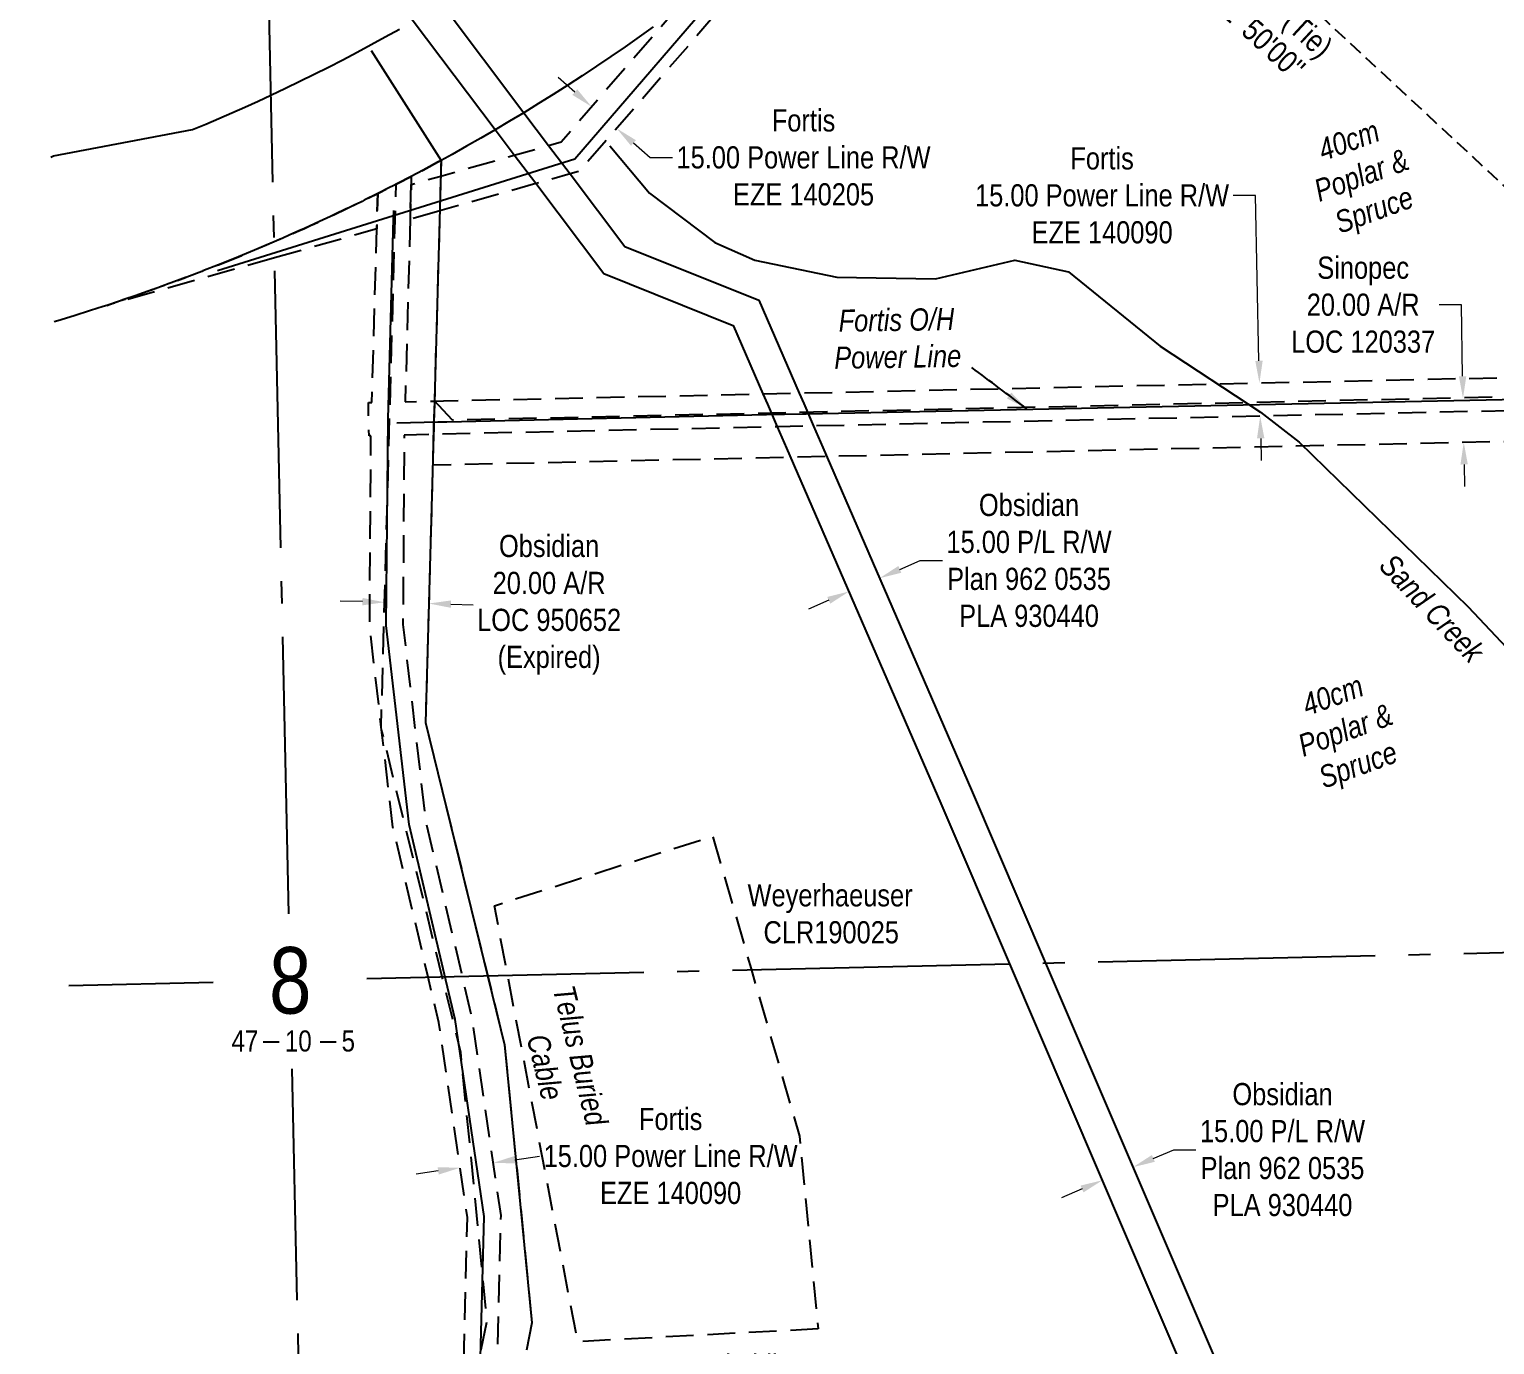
# Model space of a CAD drawing. Extents: x 604316 to 608264, y 5875125 to 5878789.
# Drawn here: x 605294 to 605955, y 5877675 to 5878268 of the extents above; entities that cross this region are included whole.
import ezdxf
from ezdxf.enums import TextEntityAlignment as Align

# ---------------------------------------------------------------- set-up
doc = ezdxf.new("R2010")
doc.units = 0
doc.header["$LTSCALE"] = 5
doc.header["$PDMODE"] = 34
doc.header["$PDSIZE"] = 0.03
for name, pattern in [('foc-ACCESSROAD', [3.75, 2.5, -1.25]), ('foc-FLOWLINE', [3.75, 2.5, -1.25]), ('foc-QUARTERLINE', [33, 25, -3, 2, -3]), ('foc-TIELINE', [1.875, 1.25, -0.625]), ('foc-WHEELTRACKS', [2, 0.4, -1.6])]:
    doc.linetypes.add(name, pattern=pattern)
doc.layers.get('Defpoints').update_dxf_attribs({"color": 9})
for name, color, linetype in [('10', 1, 'Continuous'), ('9', 3, 'Continuous'), ('AS-POWER', 104, 'foc-POWER'), ('AS-TELUS', 224, 'foc-TEL'), ('C-AR', 13, 'foc-ACCESSROAD'), ('C-RW', 13, 'Continuous'), ('F-AR', 190, 'foc-ACCESSROAD'), ('F-EZE', 190, 'foc-FLOWLINE'), ('F-WS', 190, 'foc-ACCESSROAD'), ('L-BD', 7, 'Continuous'), ('L-QSEC', 8, 'foc-QUARTERLINE'), ('L-SECLBL', 7, 'Continuous'), ('L-TIE', 7, 'foc-TIELINE'), ('L-TITLEDB', 4, 'Continuous'), ('T-BUSH-T', 110, 'Continuous'), ('T-WATER', 160, 'Continuous'), ('T-WATER-P3', 160, 'foc-WHEELTRACKS')]:
    doc.layers.add(name, color=color, linetype=linetype)
for name, color, linetype, lineweight in [('C-AR-T', 13, 'Continuous', 9), ('C-RW-T', 13, 'Continuous', 9), ('F-AR-T', 190, 'Continuous', 9), ('F-EZE-T', 190, 'Continuous', 9), ('F-WS-T', 190, 'Continuous', 9)]:
    doc.layers.add(name, color=color, linetype=linetype, lineweight=lineweight)
doc.styles.add('80CG', font='ARIALN.TTF', dxfattribs={"height": 10})
doc.styles.add('80L', font='ARIALN.TTF', dxfattribs={"height": 10})
doc.styles.add('80LS', font='ARIALNI.TTF', dxfattribs={"height": 10})
doc.styles.add('foc-LtypeFont', font='ARIALN.TTF', dxfattribs={"height": 7.35})
doc.styles.add('SIMPLEX', font='ARIALN.TTF')
doc.linetypes.add('foc-POWER', pattern='A,6,-1,["P",foc-LtypeFont,S=0.2,R=0,X=-0.625,Y=-0.75],-1.24,4', length=12.24)
doc.linetypes.add('foc-TEL', pattern='A,2,-1,["T",foc-LtypeFont,S=0.2,R=0,X=-0.425,Y=-0.75],-1.24,8', length=12.24)
doc.linetypes.add('foc-TEL-NOLINE', pattern='A,0,-2,["T",foc-LtypeFont,S=0.2,R=0,X=-0.425,Y=-0.75],-10.24', length=12.24)
doc.linetypes.add('foc-TOPO-flowdirection-NOLINE', pattern='A,0,[">",foc-LtypeFont,S=0.3,R=0,X=0,Y=-0.945],-20,[">",foc-LtypeFont,S=0.3,R=0,X=0,Y=-0.945],0', length=20)
doc.dimstyles.new('Compass 5 000', dxfattribs={"dimscale": 5, "dimtxt": 9, "dimasz": 2, "dimexe": 0.2, "dimexo": 0.0625, "dimgap": 0.5, "dimtad": 0, "dimtih": 1, "dimtoh": 1, "dimzin": 0, "dimdsep": 46, "dimtxsty": '80CG', "dimcen": 0.1, "dimse1": 1, "dimse2": 1, "dimclrd": 256, "dimclrt": 256, "dimaunit": 1, "dimadec": 4, "dimazin": 0, "dimtfac": 0.06, "dimtofl": 0, "dimtmove": 0, "dimatfit": 1, "dimfxl": 0.2, "dimtolj": 1, "dimtzin": 0, "dimlwd": -1, "dimarcsym": 0})

# ---------------------------------------------------------------- blocks, each defined once
blk = doc.blocks.new('L-SECLBL')
at = {"layer": '9', "color": 7}
for p, q in [((-5.08, -27.83), (-12.29, -27.83)), ((20.7, -27.83), (13.5, -27.83))]:
    blk.add_line(p, q, dxfattribs=at)
at = {"layer": '10', "color": 2, "style": 'SIMPLEX'}
blk.add_attdef('SEC', text='', height=30, dxfattribs=at).set_placement((0, 0), align=Align.MIDDLE)
at = {"layer": '10', "color": 5, "style": '80L'}
blk.add_attdef('TWP', text='', height=9.5, dxfattribs=at).set_placement((-14.43, -27.37), align=Align.MIDDLE_RIGHT)
blk.add_attdef('RGE', text='', height=9.5, dxfattribs=at).set_placement((3.62, -27.37), align=Align.MIDDLE_CENTER)
blk.add_attdef('MER', text='', height=9.5, dxfattribs=at).set_placement((23.17, -27.37), align=Align.MIDDLE_LEFT)
blk = doc.blocks.new('*D551')
at = {"layer": 'C-RW-T', "transparency": 16777216}
for p, q in [((605686.76, 5878024.87), (605695.93, 5878028.86)), ((605695.93, 5878028.86), (605705.93, 5878028.86)), ((605654.66, 5878010.93), (605645.49, 5878006.94))]:
    blk.add_line(p, q, dxfattribs=at)
for points in [[(605686.09, 5878026.4), (605687.42, 5878023.34), (605677.59, 5878020.89)], [(605654, 5878012.45), (605655.33, 5878009.4), (605663.84, 5878014.91)]]:
    blk.add_solid(points, dxfattribs=at)
at = {"layer": 'Defpoints', "color": 0, "transparency": 16777216}
for p in [(605673.08, 5878031.26), (605659.33, 5878025.29), (605677.59, 5878020.89)]:
    blk.add_point(p, dxfattribs=at)
at = {"layer": 'C-RW-T', "transparency": 16777216, "insert": (605745.02, 5878028.86), "char_height": 10, "attachment_point": 5, "style": '80CG'}
blk.add_mtext('\\A1;Obsidian\\P15.00 P/L R/W\\PPlan 962 0535\\PPLA 930440', dxfattribs=at)
blk = doc.blocks.new('*D554')
at = {"layer": 'Defpoints', "color": 0, "transparency": 16777216}
for p in [(605815.96, 5878108.21), (605848.97, 5878108.93), (605816.29, 5878093.21)]:
    blk.add_point(p, dxfattribs=at)
at = {"layer": 'F-EZE-T', "transparency": 16777216}
for p, q in [((605847.11, 5878193.47), (605837.11, 5878193.47)), ((605848.75, 5878118.93), (605847.11, 5878193.47)), ((605849.52, 5878083.94), (605849.74, 5878073.94))]:
    blk.add_line(p, q, dxfattribs=at)
for points in [[(605850.42, 5878118.97), (605847.08, 5878118.89), (605848.97, 5878108.93)], [(605851.19, 5878083.98), (605847.85, 5878083.9), (605849.3, 5878093.94)]]:
    blk.add_solid(points, dxfattribs=at)
at = {"layer": 'F-EZE-T', "transparency": 16777216, "insert": (605777.97, 5878193.47), "char_height": 10, "attachment_point": 5, "style": '80CG', "bg_fill": 3, "box_fill_scale": 1.1, "bg_fill_color": 256, "bg_fill_true_color": 13158600, "bg_fill_transparency": 0}
blk.add_mtext('\\A1;Fortis\\P15.00 Power Line R/W\\PEZE 140090', dxfattribs=at)
blk = doc.blocks.new('*D555')
at = {"layer": 'Defpoints', "color": 0, "transparency": 16777216}
for p in [(605566.18, 5878254.9), (605577.51, 5878245.09), (605559, 5878223.71)]:
    blk.add_point(p, dxfattribs=at)
at = {"layer": 'F-EZE-T', "transparency": 16777216}
for p, q in [((605540.11, 5878240.08), (605532.55, 5878246.62)), ((605566.56, 5878217.16), (605574.15, 5878210.59)), ((605574.15, 5878210.59), (605584.15, 5878210.59))]:
    blk.add_line(p, q, dxfattribs=at)
for points in [[(605541.2, 5878241.34), (605539.02, 5878238.82), (605547.66, 5878233.53)], [(605567.65, 5878218.42), (605565.46, 5878215.9), (605559, 5878223.71)]]:
    blk.add_solid(points, dxfattribs=at)
at = {"layer": 'F-EZE-T', "transparency": 16777216, "insert": (605643.29, 5878210.59), "char_height": 10, "attachment_point": 5, "style": '80CG'}
blk.add_mtext('\\A1;Fortis\\P15.00 Power Line R/W\\PEZE 140205', dxfattribs=at)
blk = doc.blocks.new('*D556')
at = {"layer": 'Defpoints', "color": 0, "transparency": 16777216}
for p in [(605880.23, 5878100.91), (605941.13, 5878082.18), (605880.57, 5878081.13)]:
    blk.add_point(p, dxfattribs=at)
at = {"layer": 'F-AR-T', "transparency": 16777216}
for p, q in [((605940.06, 5878144.17), (605930.06, 5878144.17)), ((605940.62, 5878111.95), (605940.06, 5878144.17)), ((605941.31, 5878072.18), (605941.48, 5878062.18))]:
    blk.add_line(p, q, dxfattribs=at)
for points in [[(605942.28, 5878111.98), (605938.95, 5878111.92), (605940.79, 5878101.95)], [(605942.97, 5878072.21), (605939.64, 5878072.15), (605941.13, 5878082.18)]]:
    blk.add_solid(points, dxfattribs=at)
at = {"layer": 'F-AR-T', "transparency": 16777216, "insert": (605895.76, 5878144.17), "char_height": 10, "attachment_point": 5, "style": '80CG'}
blk.add_mtext('\\A1;Sinopec\\P20.00 A/R\\PLOC 120337', dxfattribs=at)
blk = doc.blocks.new('*D557')
at = {"layer": 'C-AR-T', "transparency": 16777216}
for p, q in [((605444.29, 5878010.31), (605434.3, 5878010.59)), ((605484.24, 5878009.2), (605494.24, 5878008.92))]:
    blk.add_line(p, q, dxfattribs=at)
for points in [[(605444.34, 5878011.97), (605444.25, 5878008.64), (605454.29, 5878010.03)], [(605484.29, 5878010.86), (605484.2, 5878007.53), (605474.25, 5878009.47)]]:
    blk.add_solid(points, dxfattribs=at)
at = {"layer": 'Defpoints', "color": 0, "transparency": 16777216}
for p in [(605455.34, 5878047.61), (605475.3, 5878047.05), (605474.25, 5878009.47)]:
    blk.add_point(p, dxfattribs=at)
at = {"layer": 'C-AR-T', "transparency": 16777216, "insert": (605528.51, 5878008.92), "char_height": 10, "attachment_point": 5, "style": '80CG'}
blk.add_mtext('\\A1;Obsidian\\P20.00 A/R\\PLOC 950652\\P(Expired)', dxfattribs=at)
blk = doc.blocks.new('*D562')
at = {"layer": 'C-AR-T', "transparency": 16777216}
for p, q in [((605485.07, 5877660.03), (605475.27, 5877662.01)), ((605524.29, 5877652.11), (605587.49, 5877639.34))]:
    blk.add_line(p, q, dxfattribs=at)
for points in [[(605485.4, 5877661.67), (605484.74, 5877658.4), (605494.88, 5877658.05)], [(605524.62, 5877653.74), (605523.96, 5877650.47), (605514.49, 5877654.09)]]:
    blk.add_solid(points, dxfattribs=at)
at = {"layer": 'Defpoints', "color": 0, "transparency": 16777216}
for p in [(605514.49, 5877654.09), (605492.06, 5877644.14), (605511.68, 5877640.18)]:
    blk.add_point(p, dxfattribs=at)
at = {"layer": 'C-AR-T', "transparency": 16777216, "insert": (605621.76, 5877639.34), "char_height": 10, "attachment_point": 5, "style": '80CG'}
blk.add_mtext('\\A1;Obsidian\\P20.00 A/R\\PLOC 950652\\P(Expired)', dxfattribs=at)
blk = doc.blocks.new('*D563')
at = {"layer": 'Defpoints', "color": 0, "transparency": 16777216}
for p in [(605488.8, 5877752.01), (605503.2, 5877757.21), (605503.64, 5877754.18)]:
    blk.add_point(p, dxfattribs=at)
at = {"layer": 'F-EZE-T', "transparency": 16777216}
for p, q in [((605513.09, 5877758.66), (605524.2, 5877760.28)), ((605478.46, 5877753.6), (605468.57, 5877752.15))]:
    blk.add_line(p, q, dxfattribs=at)
for points in [[(605512.85, 5877760.31), (605513.33, 5877757.01), (605503.2, 5877757.21)], [(605478.22, 5877755.25), (605478.71, 5877751.95), (605488.36, 5877755.04)]]:
    blk.add_solid(points, dxfattribs=at)
at = {"layer": 'F-EZE-T', "transparency": 16777216, "insert": (605583.34, 5877760.28), "char_height": 10, "attachment_point": 5, "style": '80CG'}
blk.add_mtext('\\A1;Fortis\\P15.00 Power Line R/W\\PEZE 140090', dxfattribs=at)
blk = doc.blocks.new('*D571')
at = {"layer": 'C-RW-T', "transparency": 16777216}
for p, q in [((605801.09, 5877759.23), (605810.28, 5877763.16)), ((605810.28, 5877763.16), (605820.28, 5877763.16)), ((605768.92, 5877745.46), (605759.73, 5877741.52))]:
    blk.add_line(p, q, dxfattribs=at)
for points in [[(605800.44, 5877760.76), (605801.75, 5877757.7), (605791.9, 5877755.29)], [(605768.27, 5877746.99), (605769.58, 5877743.92), (605778.12, 5877749.39)]]:
    blk.add_solid(points, dxfattribs=at)
at = {"layer": 'Defpoints', "color": 0, "transparency": 16777216}
for p in [(605791.9, 5877755.29), (605822.43, 5877683.97), (605808.65, 5877678.07)]:
    blk.add_point(p, dxfattribs=at)
at = {"layer": 'C-RW-T', "transparency": 16777216, "insert": (605859.37, 5877763.16), "char_height": 10, "attachment_point": 5, "style": '80CG'}
blk.add_mtext('\\A1;Obsidian\\P15.00 P/L R/W\\PPlan 962 0535\\PPLA 930440', dxfattribs=at)

msp = doc.modelspace()

# ---------------------------------------------------------------- linework, layer by layer
at = {"layer": 'AS-POWER', "flags": 128}
for points in [[(605378.853, 5878159.615), (605540.176, 5878209.926), (605614.298, 5878296.083), (606034.76, 5878778.387)], [(605487.632, 5877522.454), (605486.727, 5877530.405), (605484.437, 5877550.504), (605479.336, 5877595.266), (605497.438, 5877663.582), (605499.162, 5877732.979), (605486.153, 5877821.953), (605481.997, 5877839.604), (605465.448, 5877909.887), (605455.06, 5877999.589), (605455.869, 5878092.796), (605458.354, 5878182.99), (605458.457, 5878186.726)], [(605459.761, 5878090.979), (605478.276, 5878091.386), (605482.364, 5878091.475), (605626.607, 5878094.645), (605642.8, 5878095.001), (605644.497, 5878095.038), (606031.506, 5878102.942)]]:
    msp.add_lwpolyline(points, dxfattribs=at)
at = {"layer": 'AS-TELUS', "linetype": 'foc-TEL-NOLINE'}
for points in [[(605303.672, 5878210.721), (605304.88, 5878211.339), (605367.643, 5878223.184), (605373.591, 5878225.662), (605379.521, 5878228.186), (605385.431, 5878230.753), (605391.322, 5878233.367), (605397.192, 5878236.024), (605403.042, 5878238.726), (605409.586, 5878241.812), (605416.104, 5878244.955), (605422.595, 5878248.152), (605429.058, 5878251.405), (605435.493, 5878254.713), (605441.901, 5878258.074), (605448.278, 5878261.491), (605454.627, 5878264.962), (605460.946, 5878268.486)], [(605448.208, 5878258.872), (605479.812, 5878209.286), (605472.755, 5877955.846), (605508.464, 5877810.41), (605520.751, 5877685.072)]]:
    msp.add_lwpolyline(points, dxfattribs=at)
at = {"layer": 'C-AR', "flags": 128}
msp.add_lwpolyline([(605520.751, 5877685.072), (605493.732, 5877551.37), (605491.886, 5877551.353), (605476.811, 5877551.217), (605473.28, 5877551.184), (605475.54, 5877562.369), (605500.544, 5877686.101), (605488.688, 5877807.033), (605480.319, 5877841.117), (605452.96, 5877952.548), (605452.75, 5877953.72), (605459.495, 5878198.525), (605461.351, 5878199.487), (605465.07, 5878201.415), (605466.334, 5878202.074), (605471.665, 5878204.896), (605473.071, 5878205.645), (605478.232, 5878208.427), (605479.812, 5878209.286), (605479.616, 5878202.258), (605479.179, 5878186.552), (605476.904, 5878104.84), (605476.791, 5878100.754), (605476.373, 5878085.747), (605476.102, 5878076.012), (605472.755, 5877955.846), (605500.809, 5877841.585), (605508.464, 5877810.41), (605520.751, 5877685.072)], close=True, dxfattribs=at)
at = {"layer": 'C-RW', "flags": 128}
for points in [[(605815.772, 5877661.432), (605736.34, 5877846.97), (605705.361, 5877919.338), (605635.772, 5878079.499), (605631.579, 5878089.15), (605627.159, 5878099.323), (605625.122, 5878104.013), (605611.831, 5878134.602), (605553.192, 5878158.172), (605522.51, 5878198.825), (605512.82, 5878211.664), (605504.208, 5878223.075), (605467.235, 5878272.065), (605446.636, 5878299.357), (605452.315, 5878395.092), (605397.184, 5878507.048), (605390.591, 5878520.437), (605363.436, 5878557.718), (605349.6, 5878576.714), (605306.835, 5878635.426), (605302.348, 5878641.585), (605295.013, 5878651.657), (605294.366, 5878652.458), (605294.019, 5878652.889)], [(605480.255, 5878279.702), (605517.158, 5878230.807), (605528.297, 5878216.047), (605537.986, 5878203.209), (605562.65, 5878170.529), (605623.132, 5878146.22), (605641.315, 5878104.369), (605643.353, 5878099.678), (605647.772, 5878089.506), (605651.966, 5878079.853), (605670.814, 5878036.475), (605719.129, 5877925.276), (605752.491, 5877847.339), (605829.531, 5877667.392)]]:
    msp.add_lwpolyline(points, dxfattribs=at)
at = {"layer": 'F-AR', "flags": 128}
msp.add_lwpolyline([(606160.168, 5878107.03), (605484.923, 5878092.156), (605476.655, 5878101.08), (605475.989, 5878071.963), (606160.949, 5878087.051), (606160.168, 5878107.03)], dxfattribs=at)
at = {"layer": 'F-EZE', "flags": 128}
for points in [[(605479.179, 5878186.551), (605465.859, 5878182.783), (605466.287, 5878198.486), (605479.616, 5878202.258), (605512.82, 5878211.664), (605528.297, 5878216.048), (605533.895, 5878217.633), (605584.405, 5878275.94), (605588.061, 5878278.69), (605590.717, 5878280.696), (605594.271, 5878283.392), (605596.999, 5878285.471), (605600.451, 5878288.113), (605603.249, 5878290.264), (605606.6, 5878292.853), (605607.399, 5878293.473), (605609.455, 5878295.121), (605612.685, 5878297.721), (605615.604, 5878300.081), (605618.734, 5878302.624), (605621.72, 5878305.059), (605624.752, 5878307.543), (605627.804, 5878310.054), (605629.825, 5878311.724), (605630.732, 5878312.499), (605633.828, 5878315.152), (605636.646, 5878317.58), (605639.806, 5878320.312), (605642.527, 5878322.676), (605645.75, 5878325.487), (605648.376, 5878327.789), (605651.66, 5878330.678), (605542.293, 5878204.43), (605537.986, 5878203.209), (605522.51, 5878198.825), (605479.179, 5878186.551)], [(605465.849, 5878182.784), (605463.58, 5878100.464), (605476.791, 5878100.754), (605480.878, 5878100.844), (605625.122, 5878104.013), (605641.315, 5878104.369), (605643.011, 5878104.407), (606013.62, 5878112.548), (606028.712, 5878112.88), (606038.67, 5878113.099), (606038.82, 5878106.285), (606038.999, 5878098.11), (606029.255, 5878097.895), (606014.149, 5878097.562), (605647.772, 5878089.506), (605631.579, 5878089.15), (605476.373, 5878085.747), (605463.163, 5878085.457), (605463.147, 5878084.868), (605462.56, 5877999.996), (605472.845, 5877911.182), (605489.294, 5877841.322), (605493.524, 5877823.357), (605506.672, 5877733.431), (605504.91, 5877662.514), (605486.945, 5877594.712), (605491.886, 5877551.353), (605494.176, 5877531.254), (605494.293, 5877530.222), (605502.696, 5877530.557), (605527.801, 5877531.558), (605995.652, 5877550.231), (606006.237, 5877545.74), (606017.047, 5877541.153), (606025.403, 5877519.358), (606028.975, 5877424.305), (606098.927, 5877380.387), (606101.747, 5877378.616), (606093.776, 5877365.918), (606090.977, 5877367.675), (606014.289, 5877415.821), (606010.513, 5877516.312), (606005.327, 5877529.839), (605992.891, 5877535.115), (605509.522, 5877515.822), (605495.996, 5877515.284), (605496.064, 5877514.681), (605489.183, 5877513.898), (605481.167, 5877512.985), (605480.973, 5877514.685), (605479.28, 5877514.617), (605478.681, 5877529.598), (605479.271, 5877529.622), (605478.356, 5877537.652), (605476.811, 5877551.217), (605475.54, 5877562.369), (605471.728, 5877595.821), (605489.965, 5877664.649), (605491.651, 5877732.525), (605478.781, 5877820.55), (605473.972, 5877840.972), (605458.051, 5877908.592), (605452.961, 5877952.547), (605452.798, 5877953.734), (605447.56, 5877999.182), (605448.155, 5878085.128), (605447.304, 5878085.109), (605446.974, 5878100.098), (605448.572, 5878100.134), (605450.748, 5878178.393), (605451.191, 5878194.328), (605451.792, 5878194.632), (605456.277, 5878196.907), (605458.443, 5878198.008), (605459.493, 5878198.538), (605461.349, 5878199.495), (605465.07, 5878201.415), (605466.358, 5878202.082), (605466.279, 5878198.487), (605465.849, 5878182.784)], [(605404.644, 5878165.317), (605328.925, 5878143.892), (605334.758, 5878145.919), (605336.202, 5878146.415), (605342.219, 5878148.493), (605343.468, 5878148.928), (605349.662, 5878151.097), (605350.717, 5878151.469), (605357.087, 5878153.731), (605357.948, 5878154.039), (605358.94, 5878154.396), (605364.476, 5878156.504), (605365.144, 5878156.76), (605371.844, 5878159.344), (605372.318, 5878159.528), (605379.332, 5878162.269), (605386.565, 5878165.129), (605390.173, 5878166.574), (605393.765, 5878168.099), (605400.929, 5878171.19), (605404.482, 5878172.764), (605408.309, 5878174.385), (605411.303, 5878175.679), (605415.534, 5878177.517), (605418.124, 5878178.648), (605420.937, 5878179.89), (605422.728, 5878180.724), (605424.908, 5878181.745), (605429.878, 5878184.086), (605431.659, 5878184.929), (605437.006, 5878187.473), (605438.392, 5878188.136), (605444.11, 5878190.888), (605445.103, 5878191.368), (605451.191, 5878194.328), (605450.748, 5878178.393), (605404.644, 5878165.317)]]:
    msp.add_lwpolyline(points, close=True, dxfattribs=at)
at = {"layer": 'F-WS', "flags": 128}
msp.add_lwpolyline([(605649.839, 5877682.346), (605541.394, 5877676.598), (605509.75, 5877842.244), (605503.841, 5877873.179), (605602.323, 5877904.6), (605619.614, 5877844.755), (605641.409, 5877769.332), (605649.839, 5877682.346)], close=True, dxfattribs=at)
at = {"layer": 'L-QSEC'}
for p, q in [((605411.101, 5877869.547), (605394.201, 5878643.695)), ((605446.273, 5877840.343), (606218.937, 5877858.039)), ((605311.824, 5877837.264), (605377.009, 5877838.757)), ((605429.31, 5877035.406), (605412.628, 5877799.564))]:
    msp.add_line(p, q, dxfattribs=at)
at = {"layer": 'L-TIE'}
msp.add_line((605731.792, 5878408.719), (606008.413, 5878152.272), dxfattribs=at)
at = {"layer": 'L-TITLEDB'}
for points in [[(605303.672, 5878210.721), (605304.88, 5878211.339), (605367.643, 5878223.184), (605373.591, 5878225.662), (605379.521, 5878228.186), (605385.431, 5878230.753), (605391.322, 5878233.367), (605397.192, 5878236.024), (605403.042, 5878238.726), (605409.586, 5878241.812), (605416.104, 5878244.955), (605422.595, 5878248.152), (605429.058, 5878251.405), (605435.493, 5878254.713), (605441.901, 5878258.074), (605448.278, 5878261.491), (605454.627, 5878264.962), (605460.946, 5878268.486)], [(605575.517, 5878269.464), (605569.181, 5878264.949), (605562.807, 5878260.488), (605556.396, 5878256.082), (605549.947, 5878251.73), (605543.461, 5878247.434), (605536.938, 5878243.193), (605530.38, 5878239.008), (605523.787, 5878234.879), (605517.158, 5878230.807), (605510.699, 5878226.914), (605504.208, 5878223.075), (605497.76, 5878219.333), (605491.281, 5878215.642), (605484.772, 5878212.006), (605479.812, 5878209.286), (605478.232, 5878208.427), (605473.071, 5878205.645), (605471.665, 5878204.896), (605466.334, 5878202.074), (605465.07, 5878201.415), (605461.351, 5878199.487), (605459.495, 5878198.525), (605458.447, 5878197.988), (605456.28, 5878196.89), (605451.792, 5878194.629), (605451.191, 5878194.328), (605445.112, 5878191.319), (605444.121, 5878190.832), (605438.406, 5878188.06), (605437.02, 5878187.396), (605431.673, 5878184.858), (605429.89, 5878184.021), (605424.914, 5878181.711), (605422.731, 5878180.708), (605418.129, 5878178.618), (605415.543, 5878177.458), (605411.319, 5878175.583), (605408.329, 5878174.27), (605404.485, 5878172.596), (605400.947, 5878171.081), (605393.772, 5878168.058), (605386.57, 5878165.096), (605379.343, 5878162.197), (605372.33, 5878159.452), (605371.855, 5878159.268), (605365.151, 5878156.711), (605364.483, 5878156.459), (605357.949, 5878154.03), (605357.089, 5878153.714), (605350.725, 5878151.41), (605349.67, 5878151.034), (605343.479, 5878148.851), (605342.229, 5878148.416), (605336.211, 5878146.353), (605334.766, 5878145.864), (605328.925, 5878143.892), (605327.28, 5878143.377), (605321.614, 5878141.539), (605314.286, 5878139.225), (605306.938, 5878136.974), (605305.292, 5878136.485)]]:
    msp.add_lwpolyline(points, dxfattribs=at)
at = {"layer": 'T-WATER', "flags": 128}
msp.add_lwpolyline([(605555.878, 5878215.893), (605573.75, 5878194.467), (605603.205, 5878172.262), (605621.346, 5878164.357), (605658.386, 5878156.681), (605702.83, 5878155.862), (605738.543, 5878164.345), (605762.893, 5878159.054), (605804.155, 5878125.574), (605849.477, 5878095.824), (605866.927, 5878082.19), (605943.104, 5878007.93), (605987.547, 5877960.901), (606009.97, 5877942.494), (606109.662, 5877877.936), (606140.661, 5877854.427), (606178.393, 5877835.666), (606204.423, 5877833.753), (606235.647, 5877837.559), (606259.963, 5877854.342), (606284.8, 5877902.496), (606304.404, 5877933.663), (606317.094, 5877940.938)], dxfattribs=at)
at = {"layer": 'T-WATER-P3', "linetype": 'foc-TOPO-flowdirection-NOLINE', "flags": 128}
msp.add_lwpolyline([(605555.878, 5878215.893), (605573.75, 5878194.467), (605603.205, 5878172.262), (605621.346, 5878164.357), (605658.386, 5878156.681), (605702.83, 5878155.862), (605738.543, 5878164.345), (605762.893, 5878159.054), (605804.155, 5878125.574), (605849.477, 5878095.824), (605866.927, 5878082.19), (605943.104, 5878007.93), (605987.547, 5877960.901), (606009.97, 5877942.494), (606109.662, 5877877.936), (606140.661, 5877854.427), (606178.393, 5877835.666), (606204.423, 5877833.753), (606235.647, 5877837.559), (606259.963, 5877854.342), (606284.8, 5877902.496), (606304.404, 5877933.663), (606317.094, 5877940.938)], dxfattribs=at)

# ---------------------------------------------------------------- block references
at = {"layer": 'L-SECLBL', "color": 3, "xscale": 0.99957684, "yscale": 0.99957684, "zscale": 0.99957684}
msp.add_blockref('L-SECLBL', (605411.755, 5877839.553), dxfattribs=at).add_auto_attribs({'SEC': '8', 'TWP': '47', 'RGE': '10', 'MER': '5'})

# ---------------------------------------------------------------- texts
at = {"layer": 'AS-POWER', "insert": (605656.482, 5878141.937), "char_height": 9.9958, "attachment_point": 1, "rotation": 0.889691, "style": '80L'}
msp.add_mtext_dynamic_manual_height_columns('\\pi2.5523;{\\fArial Narrow|b0|i1|c0|p34;Fortis O/H \\P\\pi0.32613;Power Line}', width=57.09513, gutter_width=49.979, heights=[0], dxfattribs=at)
at = {"layer": 'AS-TELUS', "insert": (605539.625, 5877838.764), "char_height": 9.9958, "attachment_point": 1, "rotation": 283.757181, "style": '80L'}
msp.add_mtext_dynamic_manual_height_columns('\\pi0.7625;{\\fArial Narrow|b0|i1|c0|p34;Telus Buried\\P\\pi16.066; Cable}', width=64.94313, gutter_width=49.979, heights=[0], dxfattribs=at)
at = {"layer": 'F-WS-T', "insert": (605623.727, 5877882.884), "char_height": 9.99577, "width": 63.08789, "attachment_point": 1, "style": '80L'}
msp.add_mtext('\\pi-5.6879;Weyerhaeuser\\P\\pi1.5021;CLR190025', dxfattribs=at)
at = {"layer": 'L-BD', "style": '80L'}
msp.add_text('377.36 (Tie)', height=10, rotation=317.1668, dxfattribs=at).set_placement((605856.011, 5878278.436), align=Align.MIDDLE)
at = {"layer": 'T-BUSH-T', "linetype": 'Continuous', "char_height": 9.9958, "width": 43.84012, "attachment_point": 2, "rotation": 20, "style": '80LS'}
for insert in [(605887.507, 5878223.076), (605880.267, 5877972.829)]:
    msp.add_mtext('40cm \\PPoplar & Spruce', dxfattribs=dict(at, insert=insert))
at = {"layer": 'T-WATER', "insert": (605909.619, 5878032.788), "char_height": 10, "attachment_point": 1, "rotation": 313.38045, "style": '80L'}
msp.add_mtext_dynamic_manual_height_columns('{\\fArial Narrow|b0|i1|c0|p34;Sand Creek}', width=61.19823, gutter_width=50, heights=[0], dxfattribs=at)

# ---------------------------------------------------------------- dimensions: what is measured, and where the dimension line sits
at = {"layer": 'C-AR-T'}
for base, p1, p2, angle, picture, middle in [((605474.249, 5878009.474), (605455.337, 5878047.607), (605475.295, 5878047.051), 358.404793, '*D557', (605528.511, 5878008.918)), ((605514.49, 5877654.087), (605492.064, 5877644.14), (605511.678, 5877640.176), 348.575386, '*D562', (605621.756, 5877639.336))]:
    dim = msp.add_linear_dim(base=base, p1=p1, p2=p2, angle=angle, text='Obsidian\\P20.00 A/R\\PLOC 950652\\P(Expired)', dimstyle='Compass 5 000', dxfattribs=at)
    dim.commit()
    dim.dimension.update_dxf_attribs({"geometry": picture, "text_midpoint": middle, "dimtype": 161})
at = {"layer": 'C-RW-T'}
dim = msp.add_aligned_dim(p1=(605659.326, 5878025.289), p2=(605673.078, 5878031.264), distance=-11.315, text='Obsidian\\P15.00 P/L R/W\\PPlan 962 0535\\PPLA 930440', dimstyle='Compass 5 000', dxfattribs=at)
dim.commit()
dim.dimension.update_dxf_attribs({"geometry": '*D551', "text_midpoint": (605745.016, 5878028.856)})
dim = msp.add_linear_dim(base=(605791.899, 5877755.292), p1=(605808.648, 5877678.072), p2=(605822.432, 5877683.973), angle=23.176874, text='Obsidian\\P15.00 P/L R/W\\PPlan 962 0535\\PPLA 930440', dimstyle='Compass 5 000', dxfattribs=at)
dim.commit()
dim.dimension.update_dxf_attribs({"geometry": '*D571', "text_midpoint": (605859.37, 5877763.164), "dimtype": 161})
at = {"layer": 'F-AR-T'}
dim = msp.add_linear_dim(base=(605941.133, 5878082.175), p1=(605880.232, 5878100.905), p2=(605880.575, 5878081.127), angle=270.991905, text='Sinopec\\P20.00 A/R\\PLOC 120337', dimstyle='Compass 5 000', dxfattribs=at)
dim.commit()
dim.dimension.update_dxf_attribs({"geometry": '*D556', "text_midpoint": (605895.758, 5878144.169), "dimtype": 161})
at = {"layer": 'F-EZE-T'}
for base, p1, p2, angle, text, picture, middle in [((605558.997, 5878223.712), (605566.181, 5878254.903), (605577.513, 5878245.086), 319.098124, 'Fortis\\P15.00 Power Line R/W\\PEZE 140205', '*D555', (605643.286, 5878210.589)), ((605503.195, 5877757.213), (605488.803, 5877752.009), (605503.639, 5877754.179), 8.318038, 'Fortis\\P15.00 Power Line R/W\\PEZE 140090', '*D563', (605583.343, 5877760.285))]:
    dim = msp.add_linear_dim(base=base, p1=p1, p2=p2, angle=angle, text=text, dimstyle='Compass 5 000', dxfattribs=at)
    dim.commit()
    dim.dimension.update_dxf_attribs({"geometry": picture, "text_midpoint": middle, "dimtype": 161})

# ---------------------------------------------------------------- leaders
at = {"layer": 'AS-POWER', "path_type": 1}
msp.add_leader([(605744.056, 5878097.24), (605719.179, 5878115.941)], dimstyle='Compass 5 000', override={"dimgap": 0.5, "dimtad": 0}, dxfattribs=at)

# ---------------------------------------------------------------- next in the draw order: dimensions: what is measured, and where the dimension line sits
at = {"layer": 'F-EZE-T'}
dim = msp.add_linear_dim(base=(605848.97, 5878108.931), p1=(605816.287, 5878093.211), p2=(605815.958, 5878108.206), angle=91.258472, text='Fortis\\P15.00 Power Line R/W\\PEZE 140090', dimstyle='Compass 5 000', override={"dimtfill": 1}, dxfattribs=at)
dim.commit()
dim.dimension.update_dxf_attribs({"geometry": '*D554', "text_midpoint": (605777.972, 5878193.467), "dimtype": 161})

# ---------------------------------------------------------------- next in the draw order: texts
at = {"layer": 'L-BD', "style": '80L'}
msp.add_text("312°50'00''", height=10, rotation=317.1668, dxfattribs=at).set_placement((605846.323, 5878267.986), align=Align.MIDDLE)

doc.saveas('drawing.dxf')
